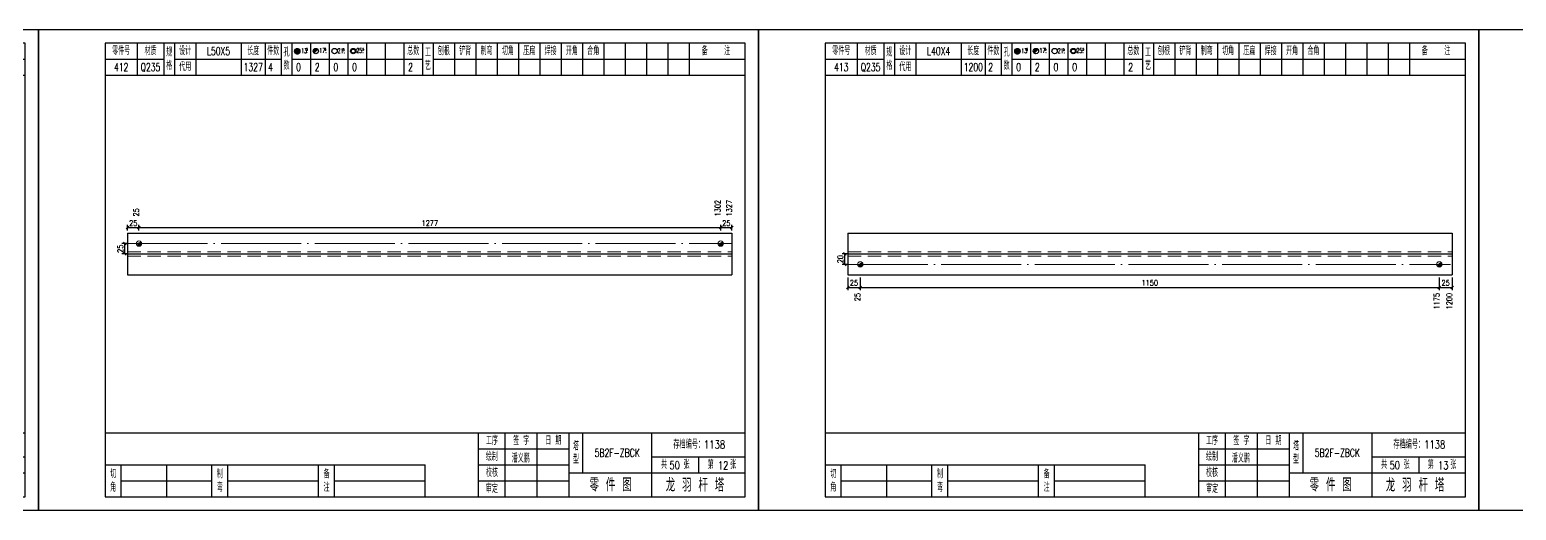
# Model space of a CAD drawing. Header units: millimetres. Extents: x 0 to 30240, y -10896 to -1348.
# Drawn here: x 2967 to 3524, y -3152 to -2972 of the extents above; entities that cross this region are included whole.
import ezdxf
from ezdxf.enums import TextEntityAlignment as Align

# ---------------------------------------------------------------- set-up
doc = ezdxf.new("R2010")
doc.units = ezdxf.units.MM
doc.header["$LTSCALE"] = 20
doc.header["$PDMODE"] = 1
doc.linetypes.add('DASHDOT2X', pattern=[1.75, 1.5, -0.125, 0, -0.125])
doc.linetypes.add('HIDDEN', pattern=[0.375, 0.25, -0.125])
for name, color, linetype, lineweight in [('1', 7, 'Continuous', 25), ('11', 3, 'Continuous', 13), ('2', 1, 'HIDDEN', 13), ('5', 1, 'Continuous', 13), ('7', 2, 'DASHDOT2X', 13)]:
    doc.layers.add(name, color=color, linetype=linetype, lineweight=lineweight)
doc.styles.get("Standard").update_dxf_attribs({"font": 'simplex', "width": 0.7, "bigfont": 'gbhzfs.shx'})
doc.styles.add('SYMBOL_TXT', font='txt.shx', dxfattribs={"width": 0.6})
doc.styles.add('TITLE_TXT', font='simplex.shx', dxfattribs={"width": 0.75, "height": 2.5, "bigfont": 'gbhzfs.shx'})
doc.dimstyles.get("Standard").update_dxf_attribs({"dimtxt": 2.1, "dimasz": 1, "dimexe": 1.05, "dimexo": 0, "dimgap": 0.63, "dimtad": 1, "dimzin": 0, "dimdsep": 46, "dimtxsty": 'standard', "dimblk": 'OBLIQUE', "dimblk1": 'OBLIQUE', "dimblk2": 'OBLIQUE', "dimcen": 0.09, "dimadec": 0, "dimazin": 0, "dimtfac": 1, "dimtdec": 1, "dimtix": 1, "dimtmove": 0, "dimatfit": 3, "dimfxl": 0, "dimtolj": 1, "dimtzin": 0, "dimarcsym": 0})
pattern_1 = [(0, (-3, 0), (0, 0.0125), [])]

# ---------------------------------------------------------------- blocks, each defined once
blk = doc.blocks.new('M12_HOLE')
h = blk.add_hatch()
h.set_pattern_fill('LINE', scale=0.1, style=0)
h.set_pattern_definition(pattern_1)
h.paths.add_polyline_path([(-5, 0, 1), (-1, 0, 1)])
at = {"color": 7}
blk.add_circle((-3, 0), 2, dxfattribs=at)
at = {"color": 7, "attachment_point": 1, "style": 'SYMBOL_TXT'}
for s, insert, char_height, width in [('13\\f??|b0|i0|c0|p54;.', (-0.1, 2.1), 3.5, 5.707), ('5', (3.7, 2.3), 1.8, 2.931)]:
    blk.add_mtext(s, dxfattribs=dict(at, insert=insert, char_height=char_height, width=width))
blk = doc.blocks.new('M16_HOLE')
h = blk.add_hatch()
h.set_pattern_fill('LINE', scale=0.1, style=0)
h.set_pattern_definition(pattern_1)
h.paths.add_polyline_path([(-1.6, 1.4, 0.668179), (-5, 0, 0.198912), (-4.4, -1.4)])
at = {"color": 7}
blk.add_circle((-3, 0), 2, dxfattribs=at)
at = {"color": 7, "attachment_point": 1, "style": 'SYMBOL_TXT'}
for s, insert, char_height, width in [('17.', (-0.4, 2.1), 3.5, 6.316), ('5', (3.6, 2.3), 1.8, 1.822)]:
    blk.add_mtext(s, dxfattribs=dict(at, insert=insert, char_height=char_height, width=width))
blk = doc.blocks.new('M20_HOLE')
at = {"color": 7}
blk.add_circle((-3, 0), 2, dxfattribs=at)
at = {"color": 7, "attachment_point": 1, "style": 'SYMBOL_TXT'}
for s, insert, char_height, width in [('21.', (-0.7, 2), 3.5, 6.074), ('5', (3.3, 2), 1.8, 1.458)]:
    blk.add_mtext(s, dxfattribs=dict(at, insert=insert, char_height=char_height, width=width))
blk = doc.blocks.new('M24_HOLE')
at = {"color": 7}
for radius in [2, 1.5]:
    blk.add_circle((-3, 0), radius, dxfattribs=at)
at = {"color": 7, "attachment_point": 1, "style": 'SYMBOL_TXT'}
for s, insert, char_height, width in [('25.', (-0.7, 2.1), 3.5, 2.429), ('5', (3.9, 2.3), 1.8, 1.944)]:
    blk.add_mtext(s, dxfattribs=dict(at, insert=insert, char_height=char_height, width=width))
blk = doc.blocks.new('JgCard')
for p, q in [((270, 180), (0, 180)), ((0, 180), (0, 0)), ((270, 0), (270, 180)), ((265, 175), (25, 175)), ((25, 175), (25, 5)), ((37, 175), (37, 163)), ((47, 175), (47, 163)), ((51, 175), (51, 163)), ((59, 175), (59, 163)), ((76, 175), (76, 163)), ((85, 175), (85, 163)), ((91, 175), (91, 163)), ((95, 175), (95, 163)), ((102, 175), (102, 163)), ((109, 175), (109, 163)), ((116, 175), (116, 163)), ((123, 175), (123, 163)), ((130, 175), (130, 163)), ((137, 175), (137, 163)), ((144, 175), (144, 163)), ((148, 175), (148, 163)), ((156, 175), (156, 163)), ((164, 175), (164, 163)), ((172, 175), (172, 163)), ((180, 175), (180, 163)), ((188, 175), (188, 163)), ((196, 175), (196, 163)), ((204, 175), (204, 163)), ((212, 175), (212, 163)), ((220, 175), (220, 163)), ((228, 175), (228, 163)), ((236, 175), (236, 163)), ((244, 175), (244, 163)), ((265, 5), (265, 175)), ((25, 169), (47, 169)), ((51, 169), (91, 169)), ((95, 169), (144, 169)), ((148, 169), (265, 169)), ((25, 163), (265, 163)), ((25, 29), (265, 29)), ((165, 5), (165, 29)), ((175, 5), (175, 29)), ((187, 5), (187, 29)), ((199, 5), (199, 29)), ((204, 29), (204, 14)), ((230, 5), (230, 29)), ((165, 23), (199, 23)), ((25, 17), (145, 17)), ((31, 5), (31, 17)), ((48, 17), (48, 5)), ((65, 5), (65, 17)), ((71, 5), (71, 17)), ((105, 5), (105, 17)), ((111, 5), (111, 17)), ((145, 5), (145, 17)), ((165, 17), (199, 17)), ((230, 20), (265, 20)), ((247.5, 20), (247.5, 14)), ((199, 14), (265, 14)), ((31, 11), (65, 11)), ((71, 11), (105, 11)), ((111, 11), (145, 11)), ((165, 11), (199, 11)), ((0, 0), (270, 0)), ((25, 5), (265, 5))]:
    blk.add_line(p, q)
blk.add_lwpolyline([(96.03, 171.99, -1), (98.03, 171.99, -1)], format="xyb", close=True)
blk.add_point((145, 96))
at = {"xscale": 0.5, "yscale": 0.5, "zscale": 0.5}
for name, p in [('M12_HOLE', (98.53, 171.99)), ('M16_HOLE', (105.5, 172)), ('M20_HOLE', (112.5, 172)), ('M24_HOLE', (119.5, 172))]:
    blk.add_blockref(name, p, dxfattribs=at)
at = {"style": 'TITLE_TXT', "width": 0.75}
for s, height, p in [('存档编号：1138', 3.076, (238.02, 23.07)), ('潘义鹏', 3, (177.45, 17.91)), ('龙 羽 杆 塔', 5, (235.17, 6.97))]:
    blk.add_text(s, height=height, dxfattribs=at).set_placement(p)
at = {"attachment_point": 5, "style": 'TITLE_TXT'}
for s, insert, char_height, width in [('零件号', (31, 172), 3, 15), ('材质', (42, 172), 3, 8), ('设计', (55, 172), 3, 8), ('长度', (80.5, 172), 3, 8), ('件数', (88, 172), 3, 6), ('总数', (140.5, 172), 3, 7), ('工\\P艺', (146, 169), 3, 4), ('刨根', (152, 172), 3, 8), ('铲背', (160, 172), 3, 8), ('制弯', (168, 172), 3, 8), ('切角', (176, 172), 3, 8), ('压扁', (184, 172), 3, 8), ('焊接', (192, 172), 3, 8), ('开角', (200, 172), 3, 8), ('合角', (208, 172), 3, 8), ('备    注', (254, 172), 3, 22), ('规格', (49, 169), 3, 4), ('代用', (55, 166), 3, 8), ('孔数', (93, 169), 3, 4), ('工序', (170, 26), 3, 10), ('签 字', (181, 26), 3, 12), ('日 期', (193, 26), 3, 12), ('塔\\P型', (201.5, 21.5), 3, 5), ('绘制', (170, 20), 3, 10), ('共    张', (238.75, 17), 3, 17.5), ('第    张', (256.25, 17), 3, 17.5), ('切\\P角', (28, 11), 3, 6), ('制\\P弯', (68, 11), 3, 6), ('备\\P注', (108, 11), 3, 6), ('校核', (170, 14), 3, 10), ('零 件 图', (214.5, 9.5), 5, 31), ('审定', (170, 8), 3, 10)]:
    blk.add_mtext(s, dxfattribs=dict(at, insert=insert, char_height=char_height, width=width))
blk = doc.blocks.new('M16')
for p, q in [((-0.71, -0.71), (0.71, 0.71)), ((-0.4, 0), (0.4, 0)), ((0, 0.4), (0, -0.4))]:
    blk.add_line(p, q)
blk.add_circle((0, 0), 1)
for radius in [0.8, 0.6, 0.4, 0.2]:
    blk.add_arc((0, 0), radius, 225, 45)
blk = doc.blocks.new('_Oblique')
at = {"color": 0, "linetype": 'ByBlock', "lineweight": -2}
blk.add_line((-0.5, -0.5), (0.5, 0.5), dxfattribs=at)

msp = doc.modelspace()

# ---------------------------------------------------------------- linework, layer by layer
at = {"layer": '1'}
for p, q in [((3003.4, -3048.392), (3003.4, -3063.932)), ((3003.4, -3048.392), (3230, -3048.392)), ((3230, -3048.392), (3230, -3063.932)), ((3273.4, -3048.392), (3273.4, -3063.932)), ((3273.4, -3048.392), (3500, -3048.392)), ((3500, -3048.392), (3500, -3063.932)), ((3003.4, -3056.162), (3230, -3056.162)), ((3273.4, -3056.162), (3500, -3056.162)), ((3003.4, -3063.932), (3230, -3063.932)), ((3273.4, -3063.932), (3500, -3063.932))]:
    msp.add_line(p, q, dxfattribs=at)
at = {"layer": '2'}
for p, q in [((3003.4, -3055.385), (3230, -3055.385)), ((3003.4, -3056.939), (3230, -3056.939)), ((3273.4, -3055.385), (3500, -3055.385)), ((3273.4, -3056.939), (3500, -3056.939))]:
    msp.add_line(p, q, dxfattribs=at)
at = {"layer": '7'}
for p, q in [((3003.4, -3052.277), (3229.984, -3052.277)), ((3273.4, -3060.047), (3499.427, -3060.047))]:
    msp.add_line(p, q, dxfattribs=at)

# ---------------------------------------------------------------- block references
at = {"layer": '1'}
for p in [(2700, -3152.162), (2970, -3152.162), (3240, -3152.162), (3510, -3152.162)]:
    msp.add_blockref('JgCard', p, dxfattribs=at)
at = {"layer": '5'}
for p in [(3007.67, -3052.277), (3225.784, -3052.277), (3278.12, -3060.047), (3495.227, -3060.047)]:
    msp.add_blockref('M16', p, dxfattribs=at)

# ---------------------------------------------------------------- texts
at = {"style": 'TITLE_TXT', "width": 0.75}
for s, p in [('50', (3206.602, -3136.805)), ('12', (3224.791, -3136.851)), ('50', (3476.602, -3136.805)), ('13', (3494.791, -3136.851))]:
    msp.add_text(s, height=3, dxfattribs=at).set_placement(p)
at = {"layer": '1', "width": 0.7}
for s, p in [('L50X5', (3037.5, -2980.162)), ('L40X4', (3307.5, -2980.162)), ('412', (3001, -2986.162)), ('Q235', (3012, -2986.162)), ('1327', (3050.5, -2986.162)), ('4', (3057, -2986.162)), ('0', (3067.5, -2986.162)), ('2', (3074.5, -2986.162)), ('0', (3081.5, -2986.162)), ('0', (3088.5, -2986.162)), ('2', (3109.5, -2986.162)), ('413', (3271, -2986.162)), ('Q235', (3282, -2986.162)), ('1200', (3320.5, -2986.162)), ('2', (3327, -2986.162)), ('0', (3337.5, -2986.162)), ('2', (3344.5, -2986.162)), ('0', (3351.5, -2986.162)), ('0', (3358.5, -2986.162)), ('2', (3379.5, -2986.162))]:
    msp.add_text(s, height=3, dxfattribs=at).set_placement(p, align=Align.MIDDLE_CENTER)
for s, p in [('1302', (3225.73, -3042.092)), ('1327', (3230, -3042.092)), ('25', (3007.67, -3042.092))]:
    msp.add_text(s, height=2.1, rotation=90, dxfattribs=at).set_placement(p)
for s, p in [('25', (3278.124, -3070.757)), ('1175', (3495.284, -3070.757)), ('1200', (3500, -3070.757))]:
    msp.add_text(s, height=2.1, rotation=90, dxfattribs=at).set_placement(p, align=Align.RIGHT)
at = {"layer": '1', "char_height": 3, "width": 26, "attachment_point": 5}
for insert in [(3187, -3130.662), (3457, -3130.662)]:
    msp.add_mtext('5B2F-ZBCK', dxfattribs=dict(at, insert=insert))

# ---------------------------------------------------------------- dimensions: what is measured, and where the dimension line sits
at = {"layer": '1'}
for base, p1, p2, text in [((3002.35, -3052.277), (3003.35, -3056.162), (3003.35, -3052.277), '25'), ((3272.35, -3056.162), (3273.35, -3060.047), (3273.35, -3056.162), '20')]:
    msp.add_linear_dim(base=base, p1=p1, p2=p2, angle=90, text=text, dimstyle='standard', dxfattribs=at).render()
at = {"layer": '11'}
for base, p1, p2, text in [((3007.67, -3046.292), (3003.4, -3047.342), (3007.67, -3047.342), '25'), ((3225.784, -3046.292), (3007.67, -3047.342), (3225.784, -3047.342), '1277'), ((3230, -3046.292), (3225.784, -3047.342), (3230, -3047.342), '25'), ((3278.12, -3068.657), (3273.4, -3064.982), (3278.12, -3064.982), '25'), ((3495.227, -3068.657), (3278.12, -3064.982), (3495.227, -3064.982), '1150'), ((3500, -3068.657), (3495.227, -3064.982), (3500, -3064.982), '25')]:
    msp.add_linear_dim(base=base, p1=p1, p2=p2, text=text, dimstyle='standard', dxfattribs=at).render()

doc.saveas('drawing.dxf')
